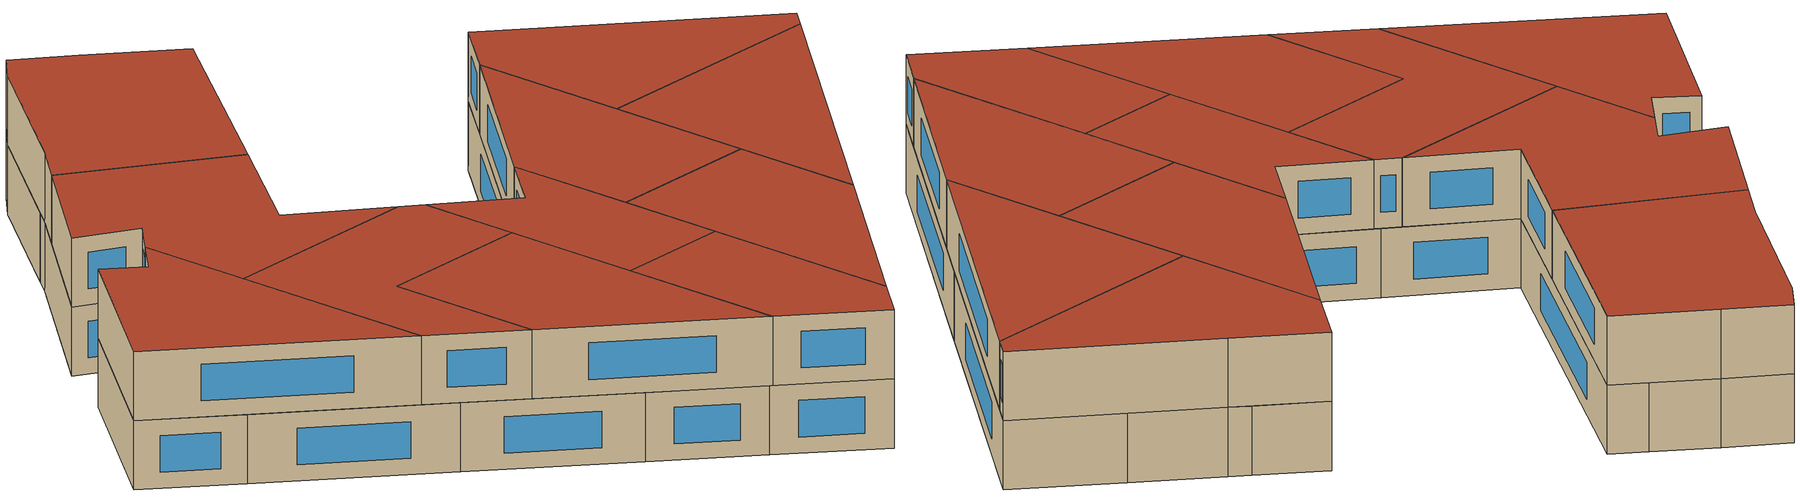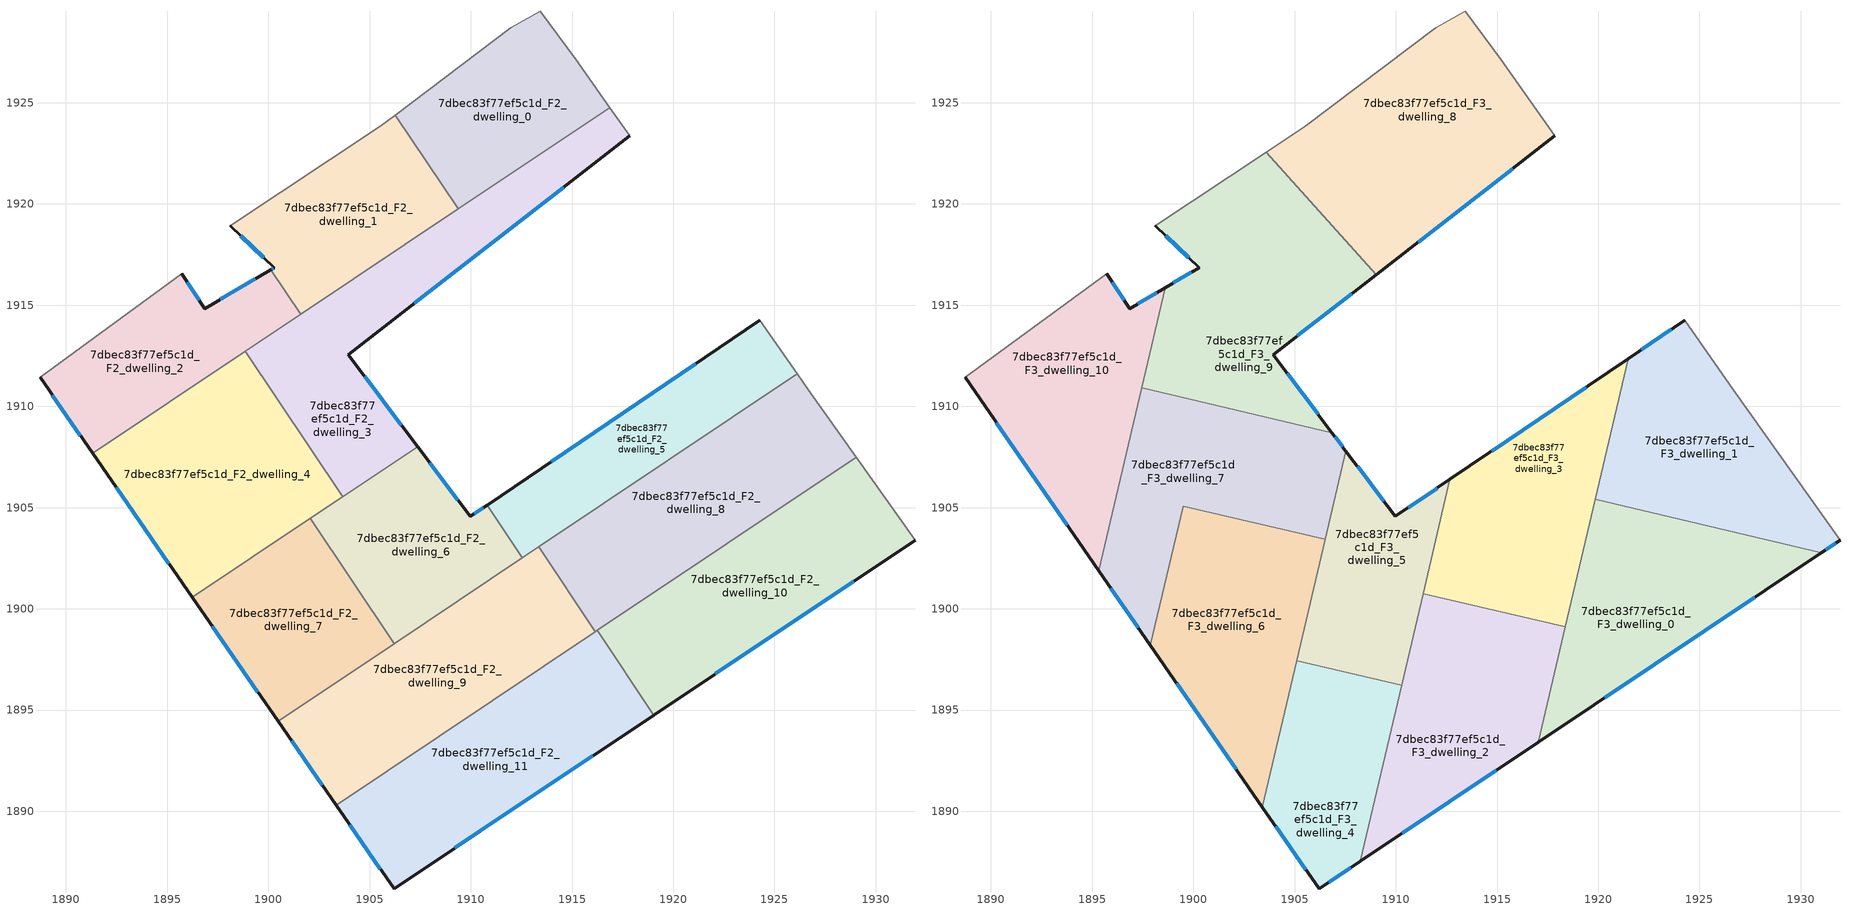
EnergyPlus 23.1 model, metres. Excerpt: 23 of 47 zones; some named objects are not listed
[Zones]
7dbec83f77ef5c1d_F2_dwelling_0
 floor to 7dbec83f77ef5c1d_F1_dwelling_0 (EU_floor_Construction): 1915.18,1927.14 1916.86,1924.76 1909.38,1919.76 1906.27,1924.4 1911.96,1928.7 1913.43,1929.52 z6
 wall adiabatic (EU_wall_Construction): 1916.86,1924.76 1915.18,1927.14 1913.43,1929.52 1911.96,1928.7 1906.27,1924.4 z6:9
 wall to 7dbec83f77ef5c1d_F2_dwelling_1 (EU_wall_Construction): 1906.27,1924.4 1909.38,1919.76 z6:9
 wall to 7dbec83f77ef5c1d_F2_dwelling_3 (EU_wall_Construction): 1909.38,1919.76 1916.86,1924.76 z6:9
7dbec83f77ef5c1d_F2_dwelling_1
 floor to 7dbec83f77ef5c1d_F1_dwelling_1 (EU_floor_Construction): 1906.27,1924.4 1909.38,1919.76 1901.59,1914.55 1900.12,1916.75 1900.29,1916.86 1898.12,1918.91 1905.53,1923.83 z6
 wall outside (EU_wall_Construction): 1898.12,1918.91 1900.29,1916.86 1900.12,1916.75 z6:9
 wall to 7dbec83f77ef5c1d_F2_dwelling_2 (EU_wall_Construction): 1900.12,1916.75 1901.59,1914.55 z6:9
 wall adiabatic (EU_wall_Construction): 1906.27,1924.4 1905.53,1923.83 1898.12,1918.91 z6:9
 wall to 7dbec83f77ef5c1d_F2_dwelling_3 (EU_wall_Construction): 1901.59,1914.55 1909.38,1919.76 z6:9
 window (EU_Window_Construction): 1900.25,1916.83 1900.16,1916.78 / 1898.63,1918.43 1899.78,1917.34 z6.7:8.3
7dbec83f77ef5c1d_F2_dwelling_10
 floor to 7dbec83f77ef5c1d_F1_dwelling_10 (EU_floor_Construction): 1929.03,1907.5 1931.94,1903.39 1919.03,1894.76 1916.24,1898.93 z6
 wall outside (EU_wall_Construction): 1919.03,1894.76 1931.94,1903.39 z6:9
 wall to 7dbec83f77ef5c1d_F2_dwelling_11 (EU_wall_Construction): 1916.24,1898.93 1919.03,1894.76 z6:9
 wall adiabatic (EU_wall_Construction): 1931.94,1903.39 1929.03,1907.5 z6:9
 wall to 7dbec83f77ef5c1d_F2_dwelling_8 (EU_wall_Construction): 1929.03,1907.5 1916.24,1898.93 z6:9
 window (EU_Window_Construction): 1922.06,1896.78 1928.91,1901.37 z6.7:8.3
7dbec83f77ef5c1d_F2_dwelling_11
 floor to 7dbec83f77ef5c1d_F1_dwelling_11 (EU_floor_Construction): 1916.24,1898.93 1919.03,1894.76 1906.21,1886.17 1903.35,1890.31 z6
 wall outside (EU_wall_Construction): 1903.35,1890.31 1906.21,1886.17 1919.03,1894.76 z6:9
 wall to 7dbec83f77ef5c1d_F2_dwelling_9 (EU_wall_Construction): 1916.15,1898.87 1903.35,1890.31 z6:9
 wall to 7dbec83f77ef5c1d_F2_dwelling_8 (EU_wall_Construction): 1916.24,1898.93 1916.15,1898.87 z6:9
 window (EU_Window_Construction): 1904.02,1889.34 1905.54,1887.15 / 1909.22,1888.19 1916.02,1892.74 z6.7:8.3
7dbec83f77ef5c1d_F2_dwelling_2
 floor to 7dbec83f77ef5c1d_F1_dwelling_2 (EU_floor_Construction): 1900.12,1916.75 1901.59,1914.55 1891.33,1907.68 1888.72,1911.44 1895.73,1916.55 1896.85,1914.83 z6
 wall outside (EU_wall_Construction): 1888.72,1911.44 1891.33,1907.68 / 1900.12,1916.75 1896.85,1914.83 1895.73,1916.55 z6:9
 wall adiabatic (EU_wall_Construction): 1895.73,1916.55 1888.72,1911.44 z6:9
 wall to 7dbec83f77ef5c1d_F2_dwelling_4 (EU_wall_Construction): 1891.33,1907.68 1898.86,1912.72 z6:9
 wall to 7dbec83f77ef5c1d_F2_dwelling_3 (EU_wall_Construction): 1898.86,1912.72 1901.59,1914.55 z6:9
 window (EU_Window_Construction): 1889.33,1910.56 1890.71,1908.56 / 1896.59,1915.23 1896,1916.14 / 1899.35,1916.3 1897.62,1915.28 z6.7:8.3
7dbec83f77ef5c1d_F2_dwelling_3
 floor to 7dbec83f77ef5c1d_F1_dwelling_3 (EU_floor_Construction): 1916.86,1924.76 1917.84,1923.36 1903.95,1912.55 1907.37,1908.02 1903.66,1905.54 1898.86,1912.72 z6
 wall outside (EU_wall_Construction): 1907.37,1908.02 1903.95,1912.55 1917.84,1923.36 z6:9
 wall to 7dbec83f77ef5c1d_F2_dwelling_4 (EU_wall_Construction): 1898.86,1912.72 1903.66,1905.54 z6:9
 wall adiabatic (EU_wall_Construction): 1917.84,1923.36 1916.86,1924.76 z6:9
 wall to 7dbec83f77ef5c1d_F2_dwelling_6 (EU_wall_Construction): 1903.66,1905.54 1907.37,1908.02 z6:9
 window (EU_Window_Construction): 1906.57,1909.08 1904.75,1911.49 / 1907.21,1915.09 1914.58,1920.82 z6.7:8.3
7dbec83f77ef5c1d_F2_dwelling_4
 floor to 7dbec83f77ef5c1d_F1_dwelling_4 (EU_floor_Construction): 1898.86,1912.72 1903.66,1905.54 1896.24,1900.57 1891.33,1907.68 z6
 wall outside (EU_wall_Construction): 1891.33,1907.68 1896.24,1900.57 z6:9
 wall to 7dbec83f77ef5c1d_F2_dwelling_7 (EU_wall_Construction): 1896.24,1900.57 1902.08,1904.47 z6:9
 wall to 7dbec83f77ef5c1d_F2_dwelling_6 (EU_wall_Construction): 1902.08,1904.48 1903.67,1905.54 z6:9
 window (EU_Window_Construction): 1892.48,1906.01 1895.09,1902.24 z6.7:8.3
 ceiling adiabatic (EU_roof_Construction): 1902.07,1904.47 1899.49,1905.07 1898.84,1902.31 1902.08,1904.47 z9
7dbec83f77ef5c1d_F2_dwelling_5
 floor to 7dbec83f77ef5c1d_F1_dwelling_5 (EU_floor_Construction): 1924.27,1914.25 1926.13,1911.61 1912.55,1902.52 1910.81,1905.13 z6
 wall outside (EU_wall_Construction): 1924.27,1914.25 1910.81,1905.13 z6:9
 wall to 7dbec83f77ef5c1d_F2_dwelling_6 (EU_wall_Construction): 1910.81,1905.13 1912.55,1902.52 z6:9
 wall adiabatic (EU_wall_Construction): 1926.13,1911.61 1924.27,1914.25 z6:9
 wall to 7dbec83f77ef5c1d_F2_dwelling_8 (EU_wall_Construction): 1913.35,1903.06 1926.13,1911.61 z6:9
 wall to 7dbec83f77ef5c1d_F2_dwelling_9 (EU_wall_Construction): 1912.55,1902.52 1913.35,1903.06 z6:9
 window (EU_Window_Construction): 1921.11,1912.11 1913.97,1907.27 z6.7:8.3
7dbec83f77ef5c1d_F2_dwelling_6
 floor to 7dbec83f77ef5c1d_F1_dwelling_6 (EU_floor_Construction): 1910.81,1905.13 1912.55,1902.52 1906.22,1898.29 1902.08,1904.47 1907.37,1908.02 1909.97,1904.56 z6
 wall outside (EU_wall_Construction): 1910.81,1905.13 1909.97,1904.56 1907.37,1908.02 z6:9
 wall to 7dbec83f77ef5c1d_F2_dwelling_7 (EU_wall_Construction): 1902.08,1904.47 1906.22,1898.29 z6:9
 wall to 7dbec83f77ef5c1d_F2_dwelling_9 (EU_wall_Construction): 1906.22,1898.29 1912.55,1902.52 z6:9
 window (EU_Window_Construction): 1909.36,1905.37 1907.98,1907.21 / 1910.61,1905 1910.17,1904.7 z6.7:8.3
7dbec83f77ef5c1d_F2_dwelling_7
 floor to 7dbec83f77ef5c1d_F1_dwelling_7 (EU_floor_Construction): 1902.08,1904.47 1906.22,1898.29 1900.48,1894.45 1896.24,1900.57 z6
 wall outside (EU_wall_Construction): 1896.24,1900.57 1900.48,1894.45 z6:9
 wall to 7dbec83f77ef5c1d_F2_dwelling_9 (EU_wall_Construction): 1900.48,1894.45 1906.22,1898.29 z6:9
 window (EU_Window_Construction): 1897.24,1899.13 1899.49,1895.89 z6.7:8.3
7dbec83f77ef5c1d_F2_dwelling_8
 floor to 7dbec83f77ef5c1d_F1_dwelling_8 (EU_floor_Construction): 1926.68,1910.82 1929.03,1907.5 1916.15,1898.87 1913.35,1903.06 1926.13,1911.61 z6
 wall to 7dbec83f77ef5c1d_F2_dwelling_9 (EU_wall_Construction): 1913.35,1903.06 1916.15,1898.87 z6:9
 wall adiabatic (EU_wall_Construction): 1929.03,1907.5 1926.68,1910.82 1926.13,1911.61 z6:9
7dbec83f77ef5c1d_F2_dwelling_9
 floor to 7dbec83f77ef5c1d_F1_dwelling_9 (EU_floor_Construction): 1913.35,1903.06 1916.15,1898.87 1903.35,1890.31 1900.48,1894.45 z6
 wall outside (EU_wall_Construction): 1900.48,1894.45 1903.35,1890.31 z6:9
 window (EU_Window_Construction): 1901.15,1893.48 1902.67,1891.28 z6.7:8.3
 ceiling adiabatic (EU_roof_Construction): 1909.93,1894.71 1910.28,1896.22 1905.11,1897.44 1905.14,1897.57 1900.48,1894.45 1905.14,1897.56 1903.45,1890.38 z9
7dbec83f77ef5c1d_F3_dwelling_0
 floor to 7dbec83f77ef5c1d_F2_dwelling_10 (EU_floor_Construction): 1931.02,1902.78 1919.03,1894.76 1917.78,1896.62 1918.72,1900.59 1924.33,1904.35 z9
 floor to 7dbec83f77ef5c1d_F2_dwelling_11 (EU_floor_Construction): 1917.78,1896.62 1919.03,1894.76 1917.03,1893.42 z9
 floor to 7dbec83f77ef5c1d_F2_dwelling_8 (EU_floor_Construction): 1924.33,1904.35 1918.72,1900.59 1919.85,1905.4 z9
 wall outside (EU_wall_Construction): 1917.03,1893.42 1931.02,1902.78 z9:12
 wall to 7dbec83f77ef5c1d_F3_dwelling_1 (EU_wall_Construction): 1931.02,1902.78 1919.85,1905.4 z9:12
 wall to 7dbec83f77ef5c1d_F3_dwelling_3 (EU_wall_Construction): 1919.85,1905.4 1918.37,1899.1 z9:12
 wall to 7dbec83f77ef5c1d_F3_dwelling_2 (EU_wall_Construction): 1918.37,1899.1 1917.03,1893.42 z9:12
 window (EU_Window_Construction): 1920.32,1895.62 1927.74,1900.58 z9.7:11.3
 roof outside (EU_roof_Construction): 1931.02,1902.78 1919.85,1905.4 1917.03,1893.42 z12
7dbec83f77ef5c1d_F3_dwelling_1
 floor to 7dbec83f77ef5c1d_F2_dwelling_8 (EU_floor_Construction): 1926.68,1910.82 1929.03,1907.5 1924.33,1904.35 1919.85,1905.4 1920.4,1907.78 1926.13,1911.61 z9
 floor to 7dbec83f77ef5c1d_F2_dwelling_10 (EU_floor_Construction): 1929.03,1907.5 1931.94,1903.39 1931.02,1902.78 1924.33,1904.35 z9
 floor to 7dbec83f77ef5c1d_F2_dwelling_5 (EU_floor_Construction): 1924.27,1914.25 1926.13,1911.61 1920.4,1907.78 1921.48,1912.36 z9
 wall outside (EU_wall_Construction): 1924.27,1914.25 1921.48,1912.36 / 1931.02,1902.78 1931.94,1903.39 z9:12
 wall adiabatic (EU_wall_Construction): 1931.94,1903.39 1926.68,1910.82 1924.27,1914.25 z9:12
 wall to 7dbec83f77ef5c1d_F3_dwelling_3 (EU_wall_Construction): 1921.48,1912.36 1919.85,1905.4 z9:12
 window (EU_Window_Construction): 1923.62,1913.81 1922.13,1912.8 / 1931.24,1902.92 1931.73,1903.25 z9.7:11.3
 roof outside (EU_roof_Construction): 1931.94,1903.39 1926.68,1910.82 1924.27,1914.25 1921.48,1912.36 1919.85,1905.4 1931.02,1902.78 z12
7dbec83f77ef5c1d_F3_dwelling_10
 floor to 7dbec83f77ef5c1d_F2_dwelling_2 (EU_floor_Construction): 1898.61,1915.87 1897.69,1911.94 1891.33,1907.68 1888.72,1911.44 1895.73,1916.55 1896.85,1914.83 z9
 floor to 7dbec83f77ef5c1d_F2_dwelling_4 (EU_floor_Construction): 1897.69,1911.94 1895.33,1901.89 1891.33,1907.68 z9
 wall outside (EU_wall_Construction): 1898.61,1915.87 1896.85,1914.83 1895.73,1916.55 / 1888.72,1911.44 1895.33,1901.89 z9:12
 wall adiabatic (EU_wall_Construction): 1895.73,1916.55 1888.72,1911.44 z9:12
 wall to 7dbec83f77ef5c1d_F3_dwelling_7 (EU_wall_Construction): 1895.33,1901.89 1897.45,1910.92 z9:12
 wall to 7dbec83f77ef5c1d_F3_dwelling_9 (EU_wall_Construction): 1897.45,1910.92 1898.61,1915.87 z9:12
 window (EU_Window_Construction): 1898.2,1915.62 1897.26,1915.07 / 1890.27,1909.2 1893.78,1904.13 / 1896.59,1915.23 1896,1916.14 z9.7:11.3
 roof outside (EU_roof_Construction): 1895.33,1901.89 1898.61,1915.87 1896.85,1914.83 1895.73,1916.55 1888.72,1911.44 z12
7dbec83f77ef5c1d_F3_dwelling_2
 floor to 7dbec83f77ef5c1d_F2_dwelling_11 (EU_floor_Construction): 1916.24,1898.93 1917.78,1896.62 1917.03,1893.42 1908.25,1887.54 1909.93,1894.71 z9
 floor to 7dbec83f77ef5c1d_F2_dwelling_9 (EU_floor_Construction): 1915.55,1899.76 1916.15,1898.87 1909.93,1894.71 1911.35,1900.75 z9
 floor to 7dbec83f77ef5c1d_F2_dwelling_10 (EU_floor_Construction): 1918.37,1899.1 1917.78,1896.62 1916.24,1898.93 1916.98,1899.43 z9
 floor to 7dbec83f77ef5c1d_F2_dwelling_8 (EU_floor_Construction): 1916.98,1899.43 1916.15,1898.87 1915.55,1899.76 z9
 wall outside (EU_wall_Construction): 1908.25,1887.54 1917.03,1893.42 z9:12
 wall to 7dbec83f77ef5c1d_F3_dwelling_3 (EU_wall_Construction): 1918.37,1899.1 1911.35,1900.75 z9:12
 wall to 7dbec83f77ef5c1d_F3_dwelling_4 (EU_wall_Construction): 1910.28,1896.22 1908.25,1887.54 z9:12
 wall to 7dbec83f77ef5c1d_F3_dwelling_5 (EU_wall_Construction): 1911.35,1900.75 1910.28,1896.22 z9:12
 window (EU_Window_Construction): 1910.31,1888.92 1914.97,1892.04 z9.7:11.3
 roof outside (EU_roof_Construction): 1917.03,1893.42 1918.37,1899.1 1911.35,1900.75 1908.25,1887.54 z12
7dbec83f77ef5c1d_F3_dwelling_3
 floor to 7dbec83f77ef5c1d_F2_dwelling_5 (EU_floor_Construction): 1921.48,1912.36 1920.4,1907.78 1912.55,1902.52 1911.97,1903.39 1912.67,1906.39 z9
 floor to 7dbec83f77ef5c1d_F2_dwelling_6 (EU_floor_Construction): 1911.97,1903.39 1912.55,1902.52 1911.62,1901.9 z9
 floor to 7dbec83f77ef5c1d_F2_dwelling_8 (EU_floor_Construction): 1920.4,1907.78 1918.72,1900.59 1916.98,1899.43 1915.55,1899.76 1913.35,1903.06 z9
 floor to 7dbec83f77ef5c1d_F2_dwelling_10 (EU_floor_Construction): 1918.72,1900.59 1918.37,1899.1 1916.98,1899.43 z9
 floor to 7dbec83f77ef5c1d_F2_dwelling_9 (EU_floor_Construction): 1913.35,1903.06 1915.55,1899.76 1911.35,1900.75 1911.62,1901.9 z9
 wall outside (EU_wall_Construction): 1921.48,1912.36 1912.67,1906.39 z9:12
 wall to 7dbec83f77ef5c1d_F3_dwelling_5 (EU_wall_Construction): 1912.67,1906.39 1911.35,1900.75 z9:12
 window (EU_Window_Construction): 1919.41,1910.96 1914.74,1907.79 z9.7:11.3
 roof outside (EU_roof_Construction): 1918.37,1899.1 1921.48,1912.36 1912.67,1906.39 1911.35,1900.75 z12
7dbec83f77ef5c1d_F3_dwelling_4
 floor adiabatic (EU_floor_Construction): 1910.28,1896.22 1909.93,1894.71 1903.45,1890.38 1905.11,1897.44 z9
 floor to 7dbec83f77ef5c1d_F2_dwelling_11 (EU_floor_Construction): 1909.93,1894.71 1908.25,1887.54 1906.21,1886.17 1903.41,1890.21 1903.45,1890.38 z9
 wall outside (EU_wall_Construction): 1903.41,1890.21 1906.21,1886.17 1908.25,1887.54 z9:12
 wall to 7dbec83f77ef5c1d_F3_dwelling_5 (EU_wall_Construction): 1910.28,1896.22 1905.11,1897.44 z9:12
 wall to 7dbec83f77ef5c1d_F3_dwelling_6 (EU_wall_Construction): 1905.11,1897.44 1903.41,1890.21 z9:12
 window (EU_Window_Construction): 1904.07,1889.26 1905.55,1887.12 / 1906.69,1886.5 1907.77,1887.22 z9.7:11.3
 roof outside (EU_roof_Construction): 1908.25,1887.54 1910.28,1896.22 1905.11,1897.44 1903.41,1890.21 1906.21,1886.17 z12
7dbec83f77ef5c1d_F3_dwelling_5
 floor to 7dbec83f77ef5c1d_F2_dwelling_6 (EU_floor_Construction): 1910.81,1905.13 1911.97,1903.39 1911.62,1901.9 1906.22,1898.29 1905.55,1899.29 1907.54,1907.79 1909.97,1904.56 z9
 floor to 7dbec83f77ef5c1d_F2_dwelling_7 (EU_floor_Construction): 1905.55,1899.29 1906.22,1898.29 1905.14,1897.57 z9
 floor to 7dbec83f77ef5c1d_F2_dwelling_5 (EU_floor_Construction): 1912.67,1906.39 1911.97,1903.39 1910.81,1905.13 z9
 floor to 7dbec83f77ef5c1d_F2_dwelling_9 (EU_floor_Construction): 1911.62,1901.9 1910.28,1896.22 1905.11,1897.44 1905.14,1897.57 z9
 wall outside (EU_wall_Construction): 1912.67,1906.39 1909.97,1904.56 1907.54,1907.79 z9:12
 wall to 7dbec83f77ef5c1d_F3_dwelling_7 (EU_wall_Construction): 1907.54,1907.79 1906.52,1903.43 z9:12
 wall to 7dbec83f77ef5c1d_F3_dwelling_6 (EU_wall_Construction): 1906.51,1903.43 1905.11,1897.44 z9:12
 window (EU_Window_Construction): 1909.4,1905.32 1908.11,1907.03 / 1912.04,1905.96 1910.61,1904.99 z9.7:11.3
 roof outside (EU_roof_Construction): 1910.28,1896.22 1912.67,1906.39 1909.97,1904.56 1907.54,1907.79 1905.11,1897.44 z12
7dbec83f77ef5c1d_F3_dwelling_6
 floor to 7dbec83f77ef5c1d_F2_dwelling_7 (EU_floor_Construction): 1902.08,1904.47 1905.55,1899.29 1905.14,1897.56 1900.48,1894.45 1897.88,1898.21 1898.84,1902.31 1902.07,1904.47 z9
 floor to 7dbec83f77ef5c1d_F2_dwelling_6 (EU_floor_Construction): 1906.52,1903.43 1905.55,1899.29 1902.08,1904.47 z9
 floor adiabatic (EU_floor_Construction): 1902.07,1904.47 1898.84,1902.31 1899.49,1905.07 z9
 floor to 7dbec83f77ef5c1d_F2_dwelling_9 (EU_floor_Construction): 1905.14,1897.56 1903.45,1890.38 1903.35,1890.31 1900.48,1894.45 z9
 wall outside (EU_wall_Construction): 1897.88,1898.21 1903.41,1890.21 z9:12
 wall to 7dbec83f77ef5c1d_F3_dwelling_7 (EU_wall_Construction): 1906.52,1903.43 1899.49,1905.07 1897.88,1898.21 z9:12
 window (EU_Window_Construction): 1899.18,1896.33 1902.11,1892.09 z9.7:11.3
 roof outside (EU_roof_Construction): 1903.41,1890.21 1906.52,1903.43 1899.49,1905.07 1897.88,1898.21 z12
7dbec83f77ef5c1d_F3_dwelling_7
 floor to 7dbec83f77ef5c1d_F2_dwelling_3 (EU_floor_Construction): 1906.85,1908.71 1907.37,1908.02 1903.66,1905.54 1900.55,1910.19 z9
 floor to 7dbec83f77ef5c1d_F2_dwelling_6 (EU_floor_Construction): 1907.37,1908.02 1907.54,1907.79 1906.52,1903.43 1902.08,1904.47 z9
 floor to 7dbec83f77ef5c1d_F2_dwelling_7 (EU_floor_Construction): 1898.84,1902.31 1897.88,1898.21 1896.24,1900.57 z9
 floor to 7dbec83f77ef5c1d_F2_dwelling_4 (EU_floor_Construction): 1900.55,1910.19 1903.66,1905.54 1902.08,1904.47 1902.07,1904.47 1899.49,1905.07 1898.84,1902.31 1896.24,1900.57 1895.33,1901.89 1897.45,1910.92 z9
 wall outside (EU_wall_Construction): 1895.33,1901.89 1897.88,1898.21 / 1907.54,1907.79 1906.85,1908.71 z9:12
 wall to 7dbec83f77ef5c1d_F3_dwelling_9 (EU_wall_Construction): 1906.85,1908.71 1897.45,1910.92 z9:12
 window (EU_Window_Construction): 1895.93,1901.02 1897.28,1899.07 / 1907.38,1908.01 1907.01,1908.49 z9.7:11.3
 roof outside (EU_roof_Construction): 1906.52,1903.43 1907.54,1907.79 1906.85,1908.71 1897.45,1910.92 1895.33,1901.89 1897.88,1898.21 1899.49,1905.07 z12
7dbec83f77ef5c1d_F3_dwelling_8
 floor to 7dbec83f77ef5c1d_F2_dwelling_0 (EU_floor_Construction): 1915.18,1927.14 1916.86,1924.76 1909.38,1919.76 1906.27,1924.4 1911.96,1928.7 1913.43,1929.52 z9
 floor to 7dbec83f77ef5c1d_F2_dwelling_1 (EU_floor_Construction): 1906.27,1924.4 1909.38,1919.76 1907.33,1918.39 1903.59,1922.55 1905.53,1923.83 z9
 floor to 7dbec83f77ef5c1d_F2_dwelling_3 (EU_floor_Construction): 1916.86,1924.76 1917.84,1923.36 1909.03,1916.5 1907.33,1918.39 z9
 wall outside (EU_wall_Construction): 1909.03,1916.5 1917.84,1923.36 z9:12
 wall adiabatic (EU_wall_Construction): 1917.84,1923.36 1915.18,1927.14 1913.43,1929.52 1911.96,1928.7 1905.53,1923.83 1903.59,1922.55 z9:12
 wall to 7dbec83f77ef5c1d_F3_dwelling_9 (EU_wall_Construction): 1903.59,1922.55 1909.03,1916.5 z9:12
 window (EU_Window_Construction): 1911.1,1918.11 1915.77,1921.75 z9.7:11.3
 roof outside (EU_roof_Construction): 1917.84,1923.36 1915.18,1927.14 1913.43,1929.52 1911.96,1928.7 1905.53,1923.83 1903.59,1922.55 1909.03,1916.5 z12
7dbec83f77ef5c1d_F3_dwelling_9
 floor to 7dbec83f77ef5c1d_F2_dwelling_1 (EU_floor_Construction): 1903.59,1922.55 1907.33,1918.39 1901.59,1914.55 1900.12,1916.75 1900.29,1916.86 1898.12,1918.91 z9
 floor to 7dbec83f77ef5c1d_F2_dwelling_2 (EU_floor_Construction): 1900.12,1916.75 1901.59,1914.55 1897.69,1911.94 1898.61,1915.87 z9
 floor to 7dbec83f77ef5c1d_F2_dwelling_3 (EU_floor_Construction): 1907.33,1918.39 1909.03,1916.5 1903.95,1912.55 1906.85,1908.71 1900.55,1910.19 1898.86,1912.72 z9
 floor to 7dbec83f77ef5c1d_F2_dwelling_4 (EU_floor_Construction): 1898.86,1912.72 1900.55,1910.19 1897.45,1910.92 1897.69,1911.94 z9
 wall outside (EU_wall_Construction): 1898.12,1918.91 1900.29,1916.86 1898.61,1915.87 / 1906.85,1908.71 1903.95,1912.55 1909.03,1916.5 z9:12
 wall adiabatic (EU_wall_Construction): 1903.59,1922.55 1898.12,1918.91 z9:12
 window (EU_Window_Construction): 1899.9,1916.62 1899.01,1916.1 / 1898.63,1918.43 1899.78,1917.34 / 1905.14,1913.48 1907.84,1915.57 / 1906.17,1909.61 1904.63,1911.65 z9.7:11.3
 roof outside (EU_roof_Construction): 1906.85,1908.71 1903.95,1912.55 1909.03,1916.5 1903.59,1922.55 1898.12,1918.91 1900.29,1916.86 1898.61,1915.87 1897.45,1910.92 z12
[Building]
EU S2 Campaign: North Axis=0; Terrain=City; Solar Distribution=FullExterior
[Site:Location]
Budapest.Ferenc.Liszt.Intl.AP: Latitude=47.437; Longitude=19.256; Time Zone=1; Elevation=185
[SizingPeriod:WeatherFileDays]
AnnualSizingPeriod: Begin Month=1; Begin Day of Month=1; End Month=12; End Day of Month=31; Day of Week for Start Day=Monday; Use Weather File Daylight Saving Period=No; Use Weather File Rain and Snow Indicators=No
[MATERIAL]
EU_InternalMass_Material: Roughness=MediumRough; Thickness=0.1; Conductivity=1; Density=1800; Specific Heat=900; Thermal Absorptance=0.9; Solar Absorptance=0.7; Visible Absorptance=0.7
[MATERIAL:NOMASS] Roughness=MediumRough; Thermal Absorptance=0.9; Solar Absorptance=0.7; Visible Absorptance=0.7
Name | Thermal Resistance
EU_wall_NoMass | 0.832559
EU_roof_NoMass | 1.39638
EU_floor_NoMass | 0.872794
[WINDOWMATERIAL:SIMPLEGLAZINGSYSTEM]
EU_Window_SimpleGlazing: UFactor=2.79869; Solar Heat Gain Coefficient=0.75; Visible Transmittance=0.75
[CONSTRUCTION]
EU_wall_Construction: EU_wall_NoMass
EU_roof_Construction: EU_roof_NoMass
EU_floor_Construction: EU_floor_NoMass
EU_Window_Construction: EU_Window_SimpleGlazing
EU_InternalMass_Construction: EU_InternalMass_Material
[ZONE] Type=1; Multiplier=1; Ceiling Height=autocalculate; Floor Area=autocalculate; Part of Total Floor Area=Yes
Name | Volume
7dbec83f77ef5c1d_F2_dwelling_0 | 155.518
7dbec83f77ef5c1d_F3_dwelling_0 | 212.041
7dbec83f77ef5c1d_F2_dwelling_1 | 156.904
7dbec83f77ef5c1d_F3_dwelling_1 | 212.043
7dbec83f77ef5c1d_F2_dwelling_10 | 233.279
7dbec83f77ef5c1d_F3_dwelling_10 | 208.638
7dbec83f77ef5c1d_F2_dwelling_11 | 233.271
7dbec83f77ef5c1d_F2_dwelling_2 | 154.111
7dbec83f77ef5c1d_F3_dwelling_2 | 209.927
7dbec83f77ef5c1d_F2_dwelling_3 | 233.241
7dbec83f77ef5c1d_F3_dwelling_3 | 209.92
7dbec83f77ef5c1d_F2_dwelling_4 | 233.256
7dbec83f77ef5c1d_F3_dwelling_4 | 148.347
7dbec83f77ef5c1d_F2_dwelling_5 | 155.525
7dbec83f77ef5c1d_F3_dwelling_5 | 148.349
7dbec83f77ef5c1d_F2_dwelling_6 | 155.522
7dbec83f77ef5c1d_F3_dwelling_6 | 223.228
7dbec83f77ef5c1d_F2_dwelling_7 | 155.513
7dbec83f77ef5c1d_F3_dwelling_7 | 219.354
7dbec83f77ef5c1d_F2_dwelling_8 | 233.221
7dbec83f77ef5c1d_F3_dwelling_8 | 274.82
7dbec83f77ef5c1d_F2_dwelling_9 | 233.261
7dbec83f77ef5c1d_F3_dwelling_9 | 265.838
[INTERNALMASS] Construction=EU_InternalMass_Construction
Name | Zone or ZoneList | Surface Area
7dbec83f77ef5c1d_F2_dwelling_0_EU_InternalMass | 7dbec83f77ef5c1d_F2_dwelling_0 | 51.8396
7dbec83f77ef5c1d_F2_dwelling_1_EU_InternalMass | 7dbec83f77ef5c1d_F2_dwelling_1 | 52.3
7dbec83f77ef5c1d_F2_dwelling_2_EU_InternalMass | 7dbec83f77ef5c1d_F2_dwelling_2 | 51.3704
7dbec83f77ef5c1d_F2_dwelling_3_EU_InternalMass | 7dbec83f77ef5c1d_F2_dwelling_3 | 77.7469
7dbec83f77ef5c1d_F2_dwelling_4_EU_InternalMass | 7dbec83f77ef5c1d_F2_dwelling_4 | 77.752
7dbec83f77ef5c1d_F2_dwelling_5_EU_InternalMass | 7dbec83f77ef5c1d_F2_dwelling_5 | 51.8419
7dbec83f77ef5c1d_F2_dwelling_6_EU_InternalMass | 7dbec83f77ef5c1d_F2_dwelling_6 | 51.8406
7dbec83f77ef5c1d_F2_dwelling_7_EU_InternalMass | 7dbec83f77ef5c1d_F2_dwelling_7 | 51.8377
7dbec83f77ef5c1d_F2_dwelling_8_EU_InternalMass | 7dbec83f77ef5c1d_F2_dwelling_8 | 77.7404
7dbec83f77ef5c1d_F2_dwelling_9_EU_InternalMass | 7dbec83f77ef5c1d_F2_dwelling_9 | 77.7536
7dbec83f77ef5c1d_F2_dwelling_10_EU_InternalMass | 7dbec83f77ef5c1d_F2_dwelling_10 | 77.7598
7dbec83f77ef5c1d_F2_dwelling_11_EU_InternalMass | 7dbec83f77ef5c1d_F2_dwelling_11 | 77.7571
7dbec83f77ef5c1d_F3_dwelling_0_EU_InternalMass | 7dbec83f77ef5c1d_F3_dwelling_0 | 70.68
7dbec83f77ef5c1d_F3_dwelling_1_EU_InternalMass | 7dbec83f77ef5c1d_F3_dwelling_1 | 70.6817
7dbec83f77ef5c1d_F3_dwelling_2_EU_InternalMass | 7dbec83f77ef5c1d_F3_dwelling_2 | 69.9723
7dbec83f77ef5c1d_F3_dwelling_3_EU_InternalMass | 7dbec83f77ef5c1d_F3_dwelling_3 | 69.9745
7dbec83f77ef5c1d_F3_dwelling_4_EU_InternalMass | 7dbec83f77ef5c1d_F3_dwelling_4 | 49.4497
7dbec83f77ef5c1d_F3_dwelling_5_EU_InternalMass | 7dbec83f77ef5c1d_F3_dwelling_5 | 49.4539
7dbec83f77ef5c1d_F3_dwelling_6_EU_InternalMass | 7dbec83f77ef5c1d_F3_dwelling_6 | 74.4091
7dbec83f77ef5c1d_F3_dwelling_7_EU_InternalMass | 7dbec83f77ef5c1d_F3_dwelling_7 | 73.1181
7dbec83f77ef5c1d_F3_dwelling_8_EU_InternalMass | 7dbec83f77ef5c1d_F3_dwelling_8 | 91.6044
7dbec83f77ef5c1d_F3_dwelling_9_EU_InternalMass | 7dbec83f77ef5c1d_F3_dwelling_9 | 88.6151
7dbec83f77ef5c1d_F3_dwelling_10_EU_InternalMass | 7dbec83f77ef5c1d_F3_dwelling_10 | 69.546
[OTHEREQUIPMENT] Fuel Type=Electricity; Design Level Calculation Method=Watts/Area; Power per Zone Floor Area=1; Fraction Latent=0; Fraction Radiant=0; Fraction Lost=0; Carbon Dioxide Generation Rate=0; EndUse Subcategory=EU_Step8_InternalGains
Name | Zone or ZoneList or Space or SpaceList | Schedule
EU_Step8_InternalGain_7dbec83f77ef5c1d_F2_dwelling_0_f000 | 7dbec83f77ef5c1d_F2_dwelling_0 | EU_Step8_GainSchedule_7dbec83f77ef5c1d_F2_dwelling_0_f000
EU_Step8_InternalGain_7dbec83f77ef5c1d_F2_dwelling_1_f000 | 7dbec83f77ef5c1d_F2_dwelling_1 | EU_Step8_GainSchedule_7dbec83f77ef5c1d_F2_dwelling_1_f000
EU_Step8_InternalGain_7dbec83f77ef5c1d_F2_dwelling_2_f000 | 7dbec83f77ef5c1d_F2_dwelling_2 | EU_Step8_GainSchedule_7dbec83f77ef5c1d_F2_dwelling_2_f000
EU_Step8_InternalGain_7dbec83f77ef5c1d_F2_dwelling_3_f000 | 7dbec83f77ef5c1d_F2_dwelling_3 | EU_Step8_GainSchedule_7dbec83f77ef5c1d_F2_dwelling_3_f000
EU_Step8_InternalGain_7dbec83f77ef5c1d_F2_dwelling_4_f000 | 7dbec83f77ef5c1d_F2_dwelling_4 | EU_Step8_GainSchedule_7dbec83f77ef5c1d_F2_dwelling_4_f000
EU_Step8_InternalGain_7dbec83f77ef5c1d_F2_dwelling_5_f000 | 7dbec83f77ef5c1d_F2_dwelling_5 | EU_Step8_GainSchedule_7dbec83f77ef5c1d_F2_dwelling_5_f000
EU_Step8_InternalGain_7dbec83f77ef5c1d_F2_dwelling_6_f000 | 7dbec83f77ef5c1d_F2_dwelling_6 | EU_Step8_GainSchedule_7dbec83f77ef5c1d_F2_dwelling_6_f000
EU_Step8_InternalGain_7dbec83f77ef5c1d_F2_dwelling_7_f000 | 7dbec83f77ef5c1d_F2_dwelling_7 | EU_Step8_GainSchedule_7dbec83f77ef5c1d_F2_dwelling_7_f000
EU_Step8_InternalGain_7dbec83f77ef5c1d_F2_dwelling_8_f000 | 7dbec83f77ef5c1d_F2_dwelling_8 | EU_Step8_GainSchedule_7dbec83f77ef5c1d_F2_dwelling_8_f000
EU_Step8_InternalGain_7dbec83f77ef5c1d_F2_dwelling_9_f000 | 7dbec83f77ef5c1d_F2_dwelling_9 | EU_Step8_GainSchedule_7dbec83f77ef5c1d_F2_dwelling_9_f000
EU_Step8_InternalGain_7dbec83f77ef5c1d_F2_dwelling_10_f000 | 7dbec83f77ef5c1d_F2_dwelling_10 | EU_Step8_GainSchedule_7dbec83f77ef5c1d_F2_dwelling_10_f000
EU_Step8_InternalGain_7dbec83f77ef5c1d_F2_dwelling_11_f000 | 7dbec83f77ef5c1d_F2_dwelling_11 | EU_Step8_GainSchedule_7dbec83f77ef5c1d_F2_dwelling_11_f000
EU_Step8_InternalGain_7dbec83f77ef5c1d_F3_dwelling_0_f000 | 7dbec83f77ef5c1d_F3_dwelling_0 | EU_Step8_GainSchedule_7dbec83f77ef5c1d_F3_dwelling_0_f000
EU_Step8_InternalGain_7dbec83f77ef5c1d_F3_dwelling_1_f000 | 7dbec83f77ef5c1d_F3_dwelling_1 | EU_Step8_GainSchedule_7dbec83f77ef5c1d_F3_dwelling_1_f000
EU_Step8_InternalGain_7dbec83f77ef5c1d_F3_dwelling_2_f000 | 7dbec83f77ef5c1d_F3_dwelling_2 | EU_Step8_GainSchedule_7dbec83f77ef5c1d_F3_dwelling_2_f000
EU_Step8_InternalGain_7dbec83f77ef5c1d_F3_dwelling_3_f000 | 7dbec83f77ef5c1d_F3_dwelling_3 | EU_Step8_GainSchedule_7dbec83f77ef5c1d_F3_dwelling_3_f000
EU_Step8_InternalGain_7dbec83f77ef5c1d_F3_dwelling_4_f000 | 7dbec83f77ef5c1d_F3_dwelling_4 | EU_Step8_GainSchedule_7dbec83f77ef5c1d_F3_dwelling_4_f000
EU_Step8_InternalGain_7dbec83f77ef5c1d_F3_dwelling_5_f000 | 7dbec83f77ef5c1d_F3_dwelling_5 | EU_Step8_GainSchedule_7dbec83f77ef5c1d_F3_dwelling_5_f000
EU_Step8_InternalGain_7dbec83f77ef5c1d_F3_dwelling_6_f000 | 7dbec83f77ef5c1d_F3_dwelling_6 | EU_Step8_GainSchedule_7dbec83f77ef5c1d_F3_dwelling_6_f000
EU_Step8_InternalGain_7dbec83f77ef5c1d_F3_dwelling_7_f000 | 7dbec83f77ef5c1d_F3_dwelling_7 | EU_Step8_GainSchedule_7dbec83f77ef5c1d_F3_dwelling_7_f000
EU_Step8_InternalGain_7dbec83f77ef5c1d_F3_dwelling_8_f000 | 7dbec83f77ef5c1d_F3_dwelling_8 | EU_Step8_GainSchedule_7dbec83f77ef5c1d_F3_dwelling_8_f000
EU_Step8_InternalGain_7dbec83f77ef5c1d_F3_dwelling_9_f000 | 7dbec83f77ef5c1d_F3_dwelling_9 | EU_Step8_GainSchedule_7dbec83f77ef5c1d_F3_dwelling_9_f000
EU_Step8_InternalGain_7dbec83f77ef5c1d_F3_dwelling_10_f000 | 7dbec83f77ef5c1d_F3_dwelling_10 | EU_Step8_GainSchedule_7dbec83f77ef5c1d_F3_dwelling_10_f000
[ZONEVENTILATION:DESIGNFLOWRATE] Schedule=EU_AlwaysOn; Design Flow Rate Calculation Method=AirChanges/Hour; Air Changes per Hour=0.475469; Ventilation Type=Natural; Fan Pressure Rise=0; Fan Total Efficiency=1; Constant Term Coefficient=1; Temperature Term Coefficient=0; Velocity Term Coefficient=0; Velocity Squared Term Coefficient=0; Minimum Indoor Temperature=-100; Maximum Indoor Temperature=100; Delta Temperature=-100; Minimum Outdoor Temperature=-100; Maximum Outdoor Temperature=100; Maximum Wind Speed=40
Name | Zone or ZoneList or Space or SpaceList
EU_ConstantAir_7dbec83f77ef5c1d_F2_dwelling_0 | 7dbec83f77ef5c1d_F2_dwelling_0
EU_ConstantAir_7dbec83f77ef5c1d_F2_dwelling_1 | 7dbec83f77ef5c1d_F2_dwelling_1
EU_ConstantAir_7dbec83f77ef5c1d_F2_dwelling_2 | 7dbec83f77ef5c1d_F2_dwelling_2
EU_ConstantAir_7dbec83f77ef5c1d_F2_dwelling_3 | 7dbec83f77ef5c1d_F2_dwelling_3
EU_ConstantAir_7dbec83f77ef5c1d_F2_dwelling_4 | 7dbec83f77ef5c1d_F2_dwelling_4
EU_ConstantAir_7dbec83f77ef5c1d_F2_dwelling_5 | 7dbec83f77ef5c1d_F2_dwelling_5
EU_ConstantAir_7dbec83f77ef5c1d_F2_dwelling_6 | 7dbec83f77ef5c1d_F2_dwelling_6
EU_ConstantAir_7dbec83f77ef5c1d_F2_dwelling_7 | 7dbec83f77ef5c1d_F2_dwelling_7
EU_ConstantAir_7dbec83f77ef5c1d_F2_dwelling_8 | 7dbec83f77ef5c1d_F2_dwelling_8
EU_ConstantAir_7dbec83f77ef5c1d_F2_dwelling_9 | 7dbec83f77ef5c1d_F2_dwelling_9
EU_ConstantAir_7dbec83f77ef5c1d_F2_dwelling_10 | 7dbec83f77ef5c1d_F2_dwelling_10
EU_ConstantAir_7dbec83f77ef5c1d_F2_dwelling_11 | 7dbec83f77ef5c1d_F2_dwelling_11
EU_ConstantAir_7dbec83f77ef5c1d_F3_dwelling_0 | 7dbec83f77ef5c1d_F3_dwelling_0
EU_ConstantAir_7dbec83f77ef5c1d_F3_dwelling_1 | 7dbec83f77ef5c1d_F3_dwelling_1
EU_ConstantAir_7dbec83f77ef5c1d_F3_dwelling_2 | 7dbec83f77ef5c1d_F3_dwelling_2
EU_ConstantAir_7dbec83f77ef5c1d_F3_dwelling_3 | 7dbec83f77ef5c1d_F3_dwelling_3
EU_ConstantAir_7dbec83f77ef5c1d_F3_dwelling_4 | 7dbec83f77ef5c1d_F3_dwelling_4
EU_ConstantAir_7dbec83f77ef5c1d_F3_dwelling_5 | 7dbec83f77ef5c1d_F3_dwelling_5
EU_ConstantAir_7dbec83f77ef5c1d_F3_dwelling_6 | 7dbec83f77ef5c1d_F3_dwelling_6
EU_ConstantAir_7dbec83f77ef5c1d_F3_dwelling_7 | 7dbec83f77ef5c1d_F3_dwelling_7
EU_ConstantAir_7dbec83f77ef5c1d_F3_dwelling_8 | 7dbec83f77ef5c1d_F3_dwelling_8
EU_ConstantAir_7dbec83f77ef5c1d_F3_dwelling_9 | 7dbec83f77ef5c1d_F3_dwelling_9
EU_ConstantAir_7dbec83f77ef5c1d_F3_dwelling_10 | 7dbec83f77ef5c1d_F3_dwelling_10
[HVACTEMPLATE:ZONE:IDEALLOADSAIRSYSTEM] System Availability Schedule=EU_AlwaysOn; Maximum Heating Supply Air Temperature=50; Minimum Cooling Supply Air Temperature=13; Maximum Heating Supply Air Humidity Ratio=0.0156; Minimum Cooling Supply Air Humidity Ratio=0.0077; Heating Limit=NoLimit; Cooling Limit=NoLimit; Heating Availability Schedule=EU_AlwaysOn; Cooling Availability Schedule=EU_CoolingOff; Dehumidification Control Type=ConstantSensibleHeatRatio; Cooling Sensible Heat Ratio=0.7; Dehumidification Setpoint=60; Humidification Control Type=None; Humidification Setpoint=30; Outdoor Air Method=None; Outdoor Air Flow Rate per Person=0.00944; Outdoor Air Flow Rate per Zone Floor Area=0; Outdoor Air Flow Rate per Zone=0; Demand Controlled Ventilation Type=None; Outdoor Air Economizer Type=NoEconomizer; Heat Recovery Type=None; Sensible Heat Recovery Effectiveness=0.7; Latent Heat Recovery Effectiveness=0.65
Name | Template Thermostat
7dbec83f77ef5c1d_F2_dwelling_0 | EU_HeatOnly_7dbec83f77ef5c1d_F2_dwelling_0
7dbec83f77ef5c1d_F2_dwelling_1 | EU_HeatOnly_7dbec83f77ef5c1d_F2_dwelling_1
7dbec83f77ef5c1d_F2_dwelling_2 | EU_HeatOnly_7dbec83f77ef5c1d_F2_dwelling_2
7dbec83f77ef5c1d_F2_dwelling_3 | EU_HeatOnly_7dbec83f77ef5c1d_F2_dwelling_3
7dbec83f77ef5c1d_F2_dwelling_4 | EU_HeatOnly_7dbec83f77ef5c1d_F2_dwelling_4
7dbec83f77ef5c1d_F2_dwelling_5 | EU_HeatOnly_7dbec83f77ef5c1d_F2_dwelling_5
7dbec83f77ef5c1d_F2_dwelling_6 | EU_HeatOnly_7dbec83f77ef5c1d_F2_dwelling_6
7dbec83f77ef5c1d_F2_dwelling_7 | EU_HeatOnly_7dbec83f77ef5c1d_F2_dwelling_7
7dbec83f77ef5c1d_F2_dwelling_8 | EU_HeatOnly_7dbec83f77ef5c1d_F2_dwelling_8
7dbec83f77ef5c1d_F2_dwelling_9 | EU_HeatOnly_7dbec83f77ef5c1d_F2_dwelling_9
7dbec83f77ef5c1d_F2_dwelling_10 | EU_HeatOnly_7dbec83f77ef5c1d_F2_dwelling_10
7dbec83f77ef5c1d_F2_dwelling_11 | EU_HeatOnly_7dbec83f77ef5c1d_F2_dwelling_11
7dbec83f77ef5c1d_F3_dwelling_0 | EU_HeatOnly_7dbec83f77ef5c1d_F3_dwelling_0
7dbec83f77ef5c1d_F3_dwelling_1 | EU_HeatOnly_7dbec83f77ef5c1d_F3_dwelling_1
7dbec83f77ef5c1d_F3_dwelling_2 | EU_HeatOnly_7dbec83f77ef5c1d_F3_dwelling_2
7dbec83f77ef5c1d_F3_dwelling_3 | EU_HeatOnly_7dbec83f77ef5c1d_F3_dwelling_3
7dbec83f77ef5c1d_F3_dwelling_4 | EU_HeatOnly_7dbec83f77ef5c1d_F3_dwelling_4
7dbec83f77ef5c1d_F3_dwelling_5 | EU_HeatOnly_7dbec83f77ef5c1d_F3_dwelling_5
7dbec83f77ef5c1d_F3_dwelling_6 | EU_HeatOnly_7dbec83f77ef5c1d_F3_dwelling_6
7dbec83f77ef5c1d_F3_dwelling_7 | EU_HeatOnly_7dbec83f77ef5c1d_F3_dwelling_7
7dbec83f77ef5c1d_F3_dwelling_8 | EU_HeatOnly_7dbec83f77ef5c1d_F3_dwelling_8
7dbec83f77ef5c1d_F3_dwelling_9 | EU_HeatOnly_7dbec83f77ef5c1d_F3_dwelling_9
7dbec83f77ef5c1d_F3_dwelling_10 | EU_HeatOnly_7dbec83f77ef5c1d_F3_dwelling_10
[SIZING:ZONE] Zone Cooling Design Supply Air Temperature Input Method=SupplyAirTemperature; Zone Cooling Design Supply Air Temperature=13; Zone Heating Design Supply Air Temperature Input Method=SupplyAirTemperature; Zone Heating Design Supply Air Temperature=50; Zone Cooling Design Supply Air Humidity Ratio=0.008; Zone Heating Design Supply Air Humidity Ratio=0.008; Cooling Design Air Flow Method=DesignDay; Cooling Design Air Flow Rate=0; Cooling Minimum Air Flow per Zone Floor Area=0.000762; Cooling Minimum Air Flow=0; Cooling Minimum Air Flow Fraction=0.2; Heating Design Air Flow Method=DesignDay; Heating Design Air Flow Rate=0; Heating Maximum Air Flow per Zone Floor Area=0.002032; Heating Maximum Air Flow=0.141576; Heating Maximum Air Flow Fraction=0.3; Account for Dedicated Outdoor Air System=No; Dedicated Outdoor Air System Control Strategy=NeutralSupplyAir; Dedicated Outdoor Air Low Setpoint Temperature for Design=autosize; Dedicated Outdoor Air High Setpoint Temperature for Design=autosize; Zone Load Sizing Method=Sensible Load Only No Latent Load; Zone Latent Cooling Design Supply Air Humidity Ratio Input Method=HumidityRatioDifference; Zone Cooling Design Supply Air Humidity Ratio Difference=0.005; Zone Latent Heating Design Supply Air Humidity Ratio Input Method=HumidityRatioDifference; Zone Humidification Design Supply Air Humidity Ratio Difference=0.005
7dbec83f77ef5c1d_F2_dwelling_0; 7dbec83f77ef5c1d_F2_dwelling_1; 7dbec83f77ef5c1d_F2_dwelling_2; 7dbec83f77ef5c1d_F2_dwelling_3; 7dbec83f77ef5c1d_F2_dwelling_4; 7dbec83f77ef5c1d_F2_dwelling_5; 7dbec83f77ef5c1d_F2_dwelling_6; 7dbec83f77ef5c1d_F2_dwelling_7; 7dbec83f77ef5c1d_F2_dwelling_8; 7dbec83f77ef5c1d_F2_dwelling_9; 7dbec83f77ef5c1d_F2_dwelling_10; 7dbec83f77ef5c1d_F2_dwelling_11; 7dbec83f77ef5c1d_F3_dwelling_0; 7dbec83f77ef5c1d_F3_dwelling_1; 7dbec83f77ef5c1d_F3_dwelling_2; 7dbec83f77ef5c1d_F3_dwelling_3; 7dbec83f77ef5c1d_F3_dwelling_4; 7dbec83f77ef5c1d_F3_dwelling_5; 7dbec83f77ef5c1d_F3_dwelling_6; 7dbec83f77ef5c1d_F3_dwelling_7; 7dbec83f77ef5c1d_F3_dwelling_8; 7dbec83f77ef5c1d_F3_dwelling_9; 7dbec83f77ef5c1d_F3_dwelling_10
[SCHEDULE:CONSTANT]
Name | Hourly Value
EU_AlwaysOn | 1
EU_CoolingOff | 0
[SCHEDULE:FILE] Column Number=1; Rows to Skip at Top=0; Number of Hours of Data=8760; Column Separator=Comma; Interpolate to Timestep=No; Minutes per Item=60; Adjust Schedule for Daylight Savings=Yes
Name | File
EU_Step8_GainSchedule_7dbec83f77ef5c1d_F2_dwelling_0_f000 | ../../schedules/7dbec83f77ef5c1d/7dbec83f77ef5c1d_F2_dwelling_0_f000_gain.csv
EU_Step8_GainSchedule_7dbec83f77ef5c1d_F2_dwelling_1_f000 | ../../schedules/7dbec83f77ef5c1d/7dbec83f77ef5c1d_F2_dwelling_1_f000_gain.csv
EU_Step8_GainSchedule_7dbec83f77ef5c1d_F2_dwelling_2_f000 | ../../schedules/7dbec83f77ef5c1d/7dbec83f77ef5c1d_F2_dwelling_2_f000_gain.csv
EU_Step8_GainSchedule_7dbec83f77ef5c1d_F2_dwelling_3_f000 | ../../schedules/7dbec83f77ef5c1d/7dbec83f77ef5c1d_F2_dwelling_3_f000_gain.csv
EU_Step8_GainSchedule_7dbec83f77ef5c1d_F2_dwelling_4_f000 | ../../schedules/7dbec83f77ef5c1d/7dbec83f77ef5c1d_F2_dwelling_4_f000_gain.csv
EU_Step8_GainSchedule_7dbec83f77ef5c1d_F2_dwelling_5_f000 | ../../schedules/7dbec83f77ef5c1d/7dbec83f77ef5c1d_F2_dwelling_5_f000_gain.csv
EU_Step8_GainSchedule_7dbec83f77ef5c1d_F2_dwelling_6_f000 | ../../schedules/7dbec83f77ef5c1d/7dbec83f77ef5c1d_F2_dwelling_6_f000_gain.csv
EU_Step8_GainSchedule_7dbec83f77ef5c1d_F2_dwelling_7_f000 | ../../schedules/7dbec83f77ef5c1d/7dbec83f77ef5c1d_F2_dwelling_7_f000_gain.csv
EU_Step8_GainSchedule_7dbec83f77ef5c1d_F2_dwelling_8_f000 | ../../schedules/7dbec83f77ef5c1d/7dbec83f77ef5c1d_F2_dwelling_8_f000_gain.csv
EU_Step8_GainSchedule_7dbec83f77ef5c1d_F2_dwelling_9_f000 | ../../schedules/7dbec83f77ef5c1d/7dbec83f77ef5c1d_F2_dwelling_9_f000_gain.csv
EU_Step8_GainSchedule_7dbec83f77ef5c1d_F2_dwelling_10_f000 | ../../schedules/7dbec83f77ef5c1d/7dbec83f77ef5c1d_F2_dwelling_10_f000_gain.csv
EU_Step8_GainSchedule_7dbec83f77ef5c1d_F2_dwelling_11_f000 | ../../schedules/7dbec83f77ef5c1d/7dbec83f77ef5c1d_F2_dwelling_11_f000_gain.csv
EU_Step8_GainSchedule_7dbec83f77ef5c1d_F3_dwelling_0_f000 | ../../schedules/7dbec83f77ef5c1d/7dbec83f77ef5c1d_F3_dwelling_0_f000_gain.csv
EU_Step8_GainSchedule_7dbec83f77ef5c1d_F3_dwelling_1_f000 | ../../schedules/7dbec83f77ef5c1d/7dbec83f77ef5c1d_F3_dwelling_1_f000_gain.csv
EU_Step8_GainSchedule_7dbec83f77ef5c1d_F3_dwelling_2_f000 | ../../schedules/7dbec83f77ef5c1d/7dbec83f77ef5c1d_F3_dwelling_2_f000_gain.csv
EU_Step8_GainSchedule_7dbec83f77ef5c1d_F3_dwelling_3_f000 | ../../schedules/7dbec83f77ef5c1d/7dbec83f77ef5c1d_F3_dwelling_3_f000_gain.csv
EU_Step8_GainSchedule_7dbec83f77ef5c1d_F3_dwelling_4_f000 | ../../schedules/7dbec83f77ef5c1d/7dbec83f77ef5c1d_F3_dwelling_4_f000_gain.csv
EU_Step8_GainSchedule_7dbec83f77ef5c1d_F3_dwelling_5_f000 | ../../schedules/7dbec83f77ef5c1d/7dbec83f77ef5c1d_F3_dwelling_5_f000_gain.csv
EU_Step8_GainSchedule_7dbec83f77ef5c1d_F3_dwelling_6_f000 | ../../schedules/7dbec83f77ef5c1d/7dbec83f77ef5c1d_F3_dwelling_6_f000_gain.csv
EU_Step8_GainSchedule_7dbec83f77ef5c1d_F3_dwelling_7_f000 | ../../schedules/7dbec83f77ef5c1d/7dbec83f77ef5c1d_F3_dwelling_7_f000_gain.csv
EU_Step8_GainSchedule_7dbec83f77ef5c1d_F3_dwelling_8_f000 | ../../schedules/7dbec83f77ef5c1d/7dbec83f77ef5c1d_F3_dwelling_8_f000_gain.csv
EU_Step8_GainSchedule_7dbec83f77ef5c1d_F3_dwelling_9_f000 | ../../schedules/7dbec83f77ef5c1d/7dbec83f77ef5c1d_F3_dwelling_9_f000_gain.csv
EU_Step8_GainSchedule_7dbec83f77ef5c1d_F3_dwelling_10_f000 | ../../schedules/7dbec83f77ef5c1d/7dbec83f77ef5c1d_F3_dwelling_10_f000_gain.csv
